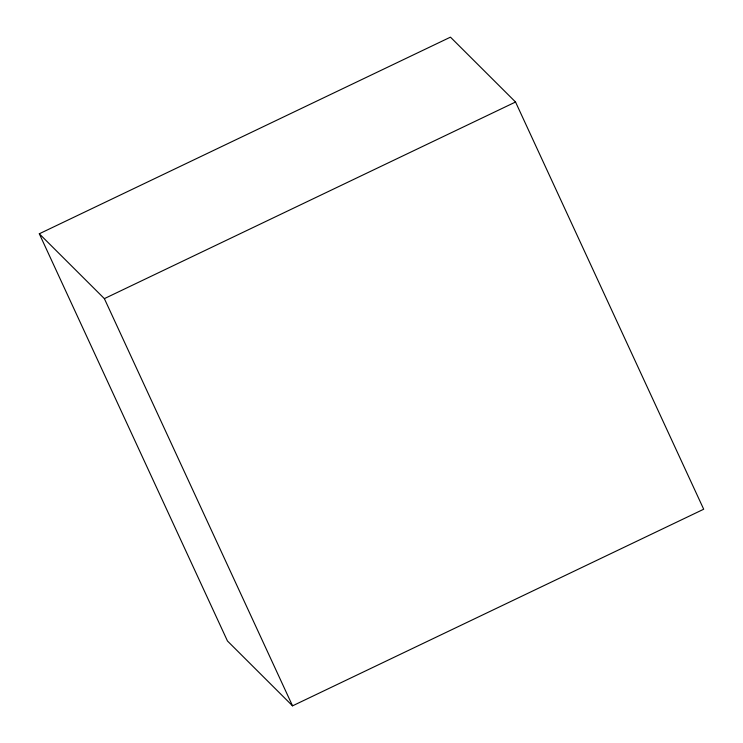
<?xml version="1.0" encoding="UTF-8"?>
<svg xmlns="http://www.w3.org/2000/svg" width="743" height="743" viewBox="0 0 743 743"><rect width="100%" height="100%" fill="white"/><g stroke="black" fill="none" stroke-linecap="round" stroke-linejoin="round"><path stroke-width="1.11" d="M39.305 233.776L450.462 37.15L515.54 102.014L703.695 509.224L292.538 705.85L227.46 640.986L39.305 233.776L104.373 298.63L292.538 705.85M104.373 298.63L515.54 102.014"/></g></svg>
